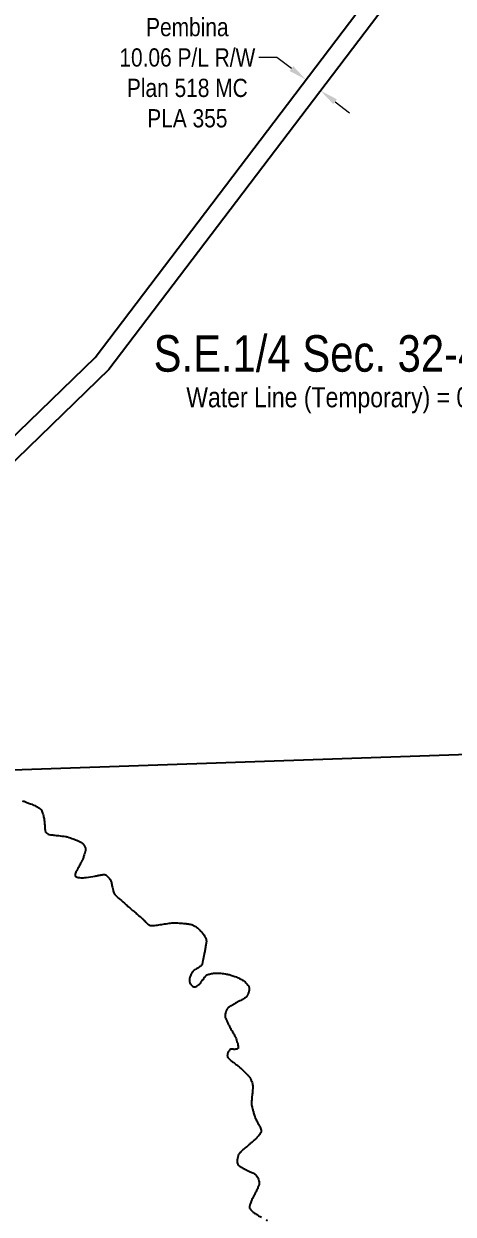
# Model space of a CAD drawing. Extents: x 643442 to 651909, y 5835058 to 5841090.
# Drawn here: x 646919 to 647154, y 5835742 to 5836394 of the extents above; entities that cross this region are included whole.
import ezdxf
from ezdxf.enums import TextEntityAlignment as Align

# ---------------------------------------------------------------- set-up
doc = ezdxf.new("R2010")
doc.units = 0
doc.header["$LTSCALE"] = 5
doc.header["$PDSIZE"] = 0.5
doc.layers.get('Defpoints').update_dxf_attribs({"color": 9})
for name, color, linetype in [('C-SYMBOL', 7, 'Continuous'), ('F-RW', 190, 'Continuous'), ('L-AREAREQUIRED', 7, 'Continuous'), ('L-SEC', 7, 'Continuous'), ('T-CREEK', 160, 'Continuous')]:
    doc.layers.add(name, color=color, linetype=linetype)
doc.layers.add('F-RW-T', color=190, linetype='Continuous', lineweight=9)
doc.styles.add('100L', font='ARIALN.TTF', dxfattribs={"height": 11})
doc.styles.add('175L', font='ARIALN.TTF', dxfattribs={"height": 20})
doc.styles.add('80CG', font='ARIALN.TTF', dxfattribs={"height": 10})
doc.dimstyles.new('Compass 5 000', dxfattribs={"dimscale": 5, "dimtxt": 9, "dimasz": 2, "dimexe": 0.2, "dimexo": 0.0625, "dimgap": 0.5, "dimtad": 0, "dimtih": 1, "dimtoh": 1, "dimzin": 0, "dimdsep": 46, "dimtxsty": '80CG', "dimcen": 0.1, "dimse1": 1, "dimse2": 1, "dimclrd": 256, "dimclrt": 256, "dimaunit": 1, "dimadec": 4, "dimazin": 0, "dimtfac": 0.06, "dimtofl": 0, "dimtmove": 0, "dimatfit": 1, "dimfxl": 0.2, "dimtolj": 1, "dimtzin": 0, "dimlwd": -1, "dimarcsym": 0})

# ---------------------------------------------------------------- blocks, each defined once
blk = doc.blocks.new('*D438')
at = {"layer": 'Defpoints', "color": 0, "transparency": 16777216}
for p in [(647073.69, 5836363.88), (647076.3, 5836367.32), (647084.28, 5836361.26)]:
    blk.add_point(p, dxfattribs=at)
at = {"layer": 'F-RW-T', "transparency": 16777216}
for p, q in [((647057.76, 5836375.97), (647047.76, 5836375.97)), ((647065.73, 5836369.93), (647057.76, 5836375.97)), ((647089.64, 5836351.79), (647097.61, 5836345.74))]:
    blk.add_line(p, q, dxfattribs=at)
for points in [[(647066.73, 5836371.25), (647064.72, 5836368.6), (647073.69, 5836363.88)], [(647090.65, 5836353.11), (647088.63, 5836350.46), (647081.67, 5836357.83)]]:
    blk.add_solid(points, dxfattribs=at)
at = {"layer": 'F-RW-T', "transparency": 16777216, "insert": (647008.67, 5836375.97), "char_height": 10, "attachment_point": 5, "style": '80CG'}
blk.add_mtext('\\A1;\\PPembina\\P10.06 P/L R/W\\PPlan 518 MC\\PPLA 355', dxfattribs=at)

msp = doc.modelspace()

# ---------------------------------------------------------------- linework, layer by layer
at = {"layer": 'F-RW', "flags": 128}
for points in [[(646729.367, 5835772.182), (646742.934, 5835825.34), (646751.862, 5835860.507), (646760.835, 5835895.771), (646774.278, 5835948.591), (646782.503, 5835981.095), (646803.196, 5836061.368), (646820.128, 5836077.846), (646958.125, 5836211.537), (647210.925, 5836544.788)], [(647221.698, 5836542.368), (646965.663, 5836204.944), (646820.432, 5836064.086), (646812.228, 5836056.13), (646792.968, 5835981.452), (646792.245, 5835978.499), (646775.385, 5835912.201), (646761.957, 5835859.402), (646761.606, 5835858.029), (646753.003, 5835824.175), (646744.113, 5835789.093), (646730.559, 5835736.078)]]:
    msp.add_lwpolyline(points, dxfattribs=at)
at = {"layer": 'L-SEC', "flags": 128}
msp.add_lwpolyline([(646822.238, 5835982.449), (647625.151, 5836009.929)], dxfattribs=at)
at = {"layer": 'T-CREEK', "flags": 128}
for points in [[(646918.347, 5835968.587, 0.0001074), (646919.979, 5835967.955, -0.0000309), (646921.61, 5835967.322, -0.0001749), (646922.722, 5835966.891, -0.0001518), (646924.002, 5835966.393, -0.0127094), (646924.594, 5835966.145, -0.0071553), (646925.627, 5835965.663, -0.0158061), (646926.508, 5835965.202, -0.0155676), (646927.371, 5835964.679, -0.0097382), (646927.778, 5835964.403, -0.0158004), (646928.021, 5835964.22, -0.0204184), (646928.257, 5835964.013, -0.0294421), (646928.406, 5835963.854, -0.0197582), (646928.489, 5835963.745, -0.0134582), (646928.601, 5835963.578, -0.024854), (646928.707, 5835963.388, -0.0084708), (646928.981, 5835962.812, -0.0272911), (646929.375, 5835961.802, -0.0194734), (646929.793, 5835960.342, -0.0210178), (646930.227, 5835958.182, -0.0236365), (646930.439, 5835956.235, -0.0011426), (646930.503, 5835955.154, 0.001699), (646930.547, 5835954.427, 0.0007852), (646930.621, 5835953.293, 0.0024809), (646930.646, 5835952.935, 0.0200743), (646930.667, 5835952.759, 0.0056475), (646930.773, 5835952.138, 0.0213944), (646930.841, 5835951.835, 0.0185928), (646930.947, 5835951.495, 0.0879644), (646931.052, 5835951.31, 0.0356804), (646931.411, 5835950.933, 0.0831803), (646932.357, 5835950.324, 0.0712867), (646933.622, 5835949.983, 0.0024098), (646935.47, 5835949.767, -0.0017469), (646938.019, 5835949.473, -0.0005022), (646941.913, 5835949.006, -0.005075), (646942.297, 5835948.955, -0.0455669), (646943.039, 5835948.78, -0.0104336), (646946.169, 5835947.66, -0.0012185), (646947.885, 5835947, -0.0089444), (646948.117, 5835946.905, -0.0025336), (646948.435, 5835946.767, -0.0014501), (646948.988, 5835946.521, -0.005795), (646949.243, 5835946.403, -0.0021625), (646949.921, 5835946.077, -0.0403164), (646950.559, 5835945.7, -0.0290021), (646951.364, 5835945.059, -0.0509737), (646951.868, 5835944.506, -0.0403871), (646952.365, 5835943.706, -0.0385083), (646952.71, 5835942.888, -0.0575631), (646952.832, 5835942.305, -0.0297106), (646952.855, 5835941.591, -0.0497651), (646952.8, 5835941.167, -0.0029447), (646952.68, 5835940.659, -0.0067167), (646952.623, 5835940.437, -0.0010017), (646952.514, 5835940.037, -0.0024324), (646952.468, 5835939.872, -0.0075768), (646952.402, 5835939.655, -0.0012922), (646951.994, 5835938.388, -0.0077452), (646951.39, 5835936.623, -0.0190475), (646951.106, 5835935.919, -0.0166727), (646950.93, 5835935.557, -0.002572), (646949.696, 5835933.261, -0.0094771), (646948.669, 5835931.456, 0.0112795), (646947.812, 5835929.936, 0.0413391), (646947.387, 5835928.955, 0.049029), (646947.183, 5835928.076, 0.0432067), (646947.165, 5835927.655, 0.0888326), (646947.21, 5835927.454, 0.0496242), (646947.281, 5835927.323, 0.042023), (646947.391, 5835927.186, 0.0594039), (646947.54, 5835927.064, 0.0246001), (646947.941, 5835926.834, 0.0689696), (646948.804, 5835926.535, 0.0438892), (646950.227, 5835926.38, 0.0339153), (646953.205, 5835926.521, 0.0205904), (646958.052, 5835927.285, 0.0014039), (646959.907, 5835927.661, -0.0041229), (646960.54, 5835927.786, -0.0010434), (646961.336, 5835927.934, -0.0026255), (646961.652, 5835927.991, -0.0133094), (646961.979, 5835928.039, -0.0062139), (646962.684, 5835928.114, -0.0165415), (646963.04, 5835928.136, -0.0223453), (646963.304, 5835928.131, -0.0496416), (646963.431, 5835928.11, -0.0233458), (646963.692, 5835928.028, -0.0555493), (646963.971, 5835927.888, -0.0223318), (646964.603, 5835927.436, -0.0402141), (646965.315, 5835926.779, -0.036462), (646965.981, 5835925.944, -0.039196), (646966.695, 5835924.699, -0.0549396), (646967.031, 5835923.729, -0.001319), (646967.266, 5835922.68, 0.0013374), (646967.498, 5835921.644, 0.0003549), (646967.794, 5835920.344, 0.0006709), (646967.952, 5835919.657, 0.0298554), (646968.26, 5835918.616, 0.032401), (646968.66, 5835917.699, 0.0125208), (646968.813, 5835917.42, 0.0268268), (646968.894, 5835917.296, 0.0262686), (646969.121, 5835917.018, 0.0162109), (646969.527, 5835916.601, 0.0055241), (646970.463, 5835915.718, 0.0045146), (646971.63, 5835914.661, 0.0013829), (646975.11, 5835911.582, 0.0023664), (646977.156, 5835909.798, 0.0002187), (646978.457, 5835908.677, 0.0021078), (646978.592, 5835908.562, 0.0000193), (646979.476, 5835907.813, -0.0000179), (646980.361, 5835907.063, 0.0000195), (646981.462, 5835906.13, 0.0000468), (646981.921, 5835905.742, -0.0002039), (646982.386, 5835905.347, -0.0000656), (646983.831, 5835904.121, -0.0008137), (646984.037, 5835903.946, -0.0011519), (646984.182, 5835903.821, -0.0126872), (646984.255, 5835903.755, -0.0036707), (646984.5, 5835903.518, -0.0118159), (646985.117, 5835902.882, 0.0095675), (646985.876, 5835902.092, 0.0011632), (646986.065, 5835901.903, 0.000419), (646986.591, 5835901.382, 0.0050329), (646986.898, 5835901.085, 0.004722), (646987.232, 5835900.774, 0.0711164), (646987.399, 5835900.66, 0.0244407), (646987.937, 5835900.427, 0.0687287), (646989.204, 5835900.141, 0.0589128), (646990.717, 5835900.191, 0.0000335), (646992.321, 5835900.435, 0.0000174), (646995.41, 5835900.905, 0.0000452), (646998.724, 5835901.41, -0.0001082), (647000.107, 5835901.62, -0.0447256), (647001.323, 5835901.695, -0.0137807), (647005.266, 5835901.476, -0.0026694), (647007.707, 5835901.259, -0.0101182), (647008.349, 5835901.185, -0.0042768), (647009.322, 5835901.046, -0.0060578), (647010.006, 5835900.933, -0.0067882), (647010.381, 5835900.861, -0.0063675), (647010.779, 5835900.774, -0.0279745), (647011.14, 5835900.668, -0.0151749), (647011.785, 5835900.418, -0.0266497), (647012.466, 5835900.085, -0.0217584), (647013.257, 5835899.6, -0.0164521), (647013.842, 5835899.175, -0.0144912), (647014.475, 5835898.654, -0.0199918), (647015.196, 5835897.971, -0.0115102), (647016.369, 5835896.711, -0.0183923), (647017.478, 5835895.367, -0.0272471), (647018.14, 5835894.396, -0.0242358), (647018.521, 5835893.691, -0.0279962), (647018.786, 5835893.05, -0.0242056), (647018.999, 5835892.328, -0.0403206), (647019.07, 5835891.881, -0.0150233), (647019.089, 5835891.474, -0.0338339), (647019.08, 5835891.293, -0.0060068), (647019.019, 5835890.826, -0.0053523), (647018.938, 5835890.304, -0.0004019), (647018.826, 5835889.625, -0.0017668), (647018.8, 5835889.471, -0.0017569), (647018.559, 5835888.118, -0.001116), (647018.169, 5835885.989, -0.0002491), (647017.945, 5835884.787, -0.0011237), (647017.894, 5835884.521, -0.0007398), (647017.854, 5835884.315, -0.0001715), (647017.682, 5835883.428, -0.0010343), (647017.33, 5835881.648, -0.0012409), (647017.03, 5835880.165, -0.0025182), (647016.988, 5835879.964, -0.0007533), (647016.842, 5835879.292, -0.0083707), (647016.769, 5835878.981, -0.011924), (647016.708, 5835878.765, -0.0574857), (647016.68, 5835878.701, -0.0162523), (647016.55, 5835878.492, -0.0604079), (647016.09, 5835877.959, -0.0505161), (647015.414, 5835877.458, -0.0026025), (647014.767, 5835877.078, 0.0019531), (647013.905, 5835876.572, 0.0011249), (647012.902, 5835875.976, 0.0026217), (647012.473, 5835875.717, 0.0713171), (647012.112, 5835875.419, 0.0302108), (647011.423, 5835874.56, 0.026395), (647010.822, 5835873.609, 0.0288549), (647010.372, 5835872.683, 0.0176082), (647010.084, 5835871.918, 0.0223397), (647009.905, 5835871.298, 0.0285075), (647009.792, 5835870.671, 0.0335493), (647009.763, 5835870.13, 0.0407008), (647009.799, 5835869.746, 0.0274154), (647009.93, 5835869.188, 0.0490102), (647010.123, 5835868.709, 0.027021), (647010.599, 5835867.904, 0.0608311), (647011.229, 5835867.172, 0.0748729), (647011.883, 5835866.735, 0.0738865), (647012.507, 5835866.547, 0.1018207), (647012.981, 5835866.575, 0.0385179), (647013.357, 5835866.707, 0.0299188), (647013.812, 5835866.941, 0.0373525), (647015.002, 5835867.771, 0.0559319), (647015.681, 5835868.464, 0.0117686), (647016.323, 5835869.326, -0.007646), (647017.299, 5835870.661, -0.0045488), (647018.161, 5835871.781, -0.0069527), (647018.741, 5835872.5, -0.1072315), (647019.468, 5835873.07, -0.050679), (647021.288, 5835873.733, -0.0447637), (647023.628, 5835874.107, -0.0384602), (647026.385, 5835874.086, -0.0158251), (647029.198, 5835873.758, -0.0236958), (647031.053, 5835873.391, -0.0181148), (647033.08, 5835872.81, -0.0158685), (647035.343, 5835871.992, -0.0274436), (647037.919, 5835870.8, -0.0365528), (647039.725, 5835869.665, -0.0295787), (647040.799, 5835868.772, -0.038213), (647041.529, 5835867.975, -0.0328294), (647042.142, 5835867.078, -0.051263), (647042.433, 5835866.446, -0.0283825), (647042.591, 5835865.882, -0.0512829), (647042.627, 5835865.559, -0.0262623), (647042.61, 5835865.143, -0.0237617), (647042.545, 5835864.687, -0.0182362), (647042.449, 5835864.269, -0.0094611), (647042.22, 5835863.475, -0.0316229), (647041.75, 5835862.241, -0.0432246), (647041.275, 5835861.398, -0.0346668), (647040.878, 5835860.895, -0.0592913), (647040.594, 5835860.649, -0.0159845), (647040.058, 5835860.31, -0.0082352), (647038.985, 5835859.702, -0.0069859), (647037.001, 5835858.656, 0.0088962), (647035.447, 5835857.829, 0.0079149), (647033.643, 5835856.79, 0.0073391), (647031.733, 5835855.611, 0.0092902), (647031.306, 5835855.328, 0.0104678), (647030.938, 5835855.062, 0.0638101), (647030.63, 5835854.761, 0.040701), (647030.257, 5835854.2, 0.0492322), (647029.899, 5835853.373, 0.0324762), (647029.569, 5835852.05, 0.010697), (647029.409, 5835851.049, 0.0310647), (647029.383, 5835850.701, 0.0173859), (647029.39, 5835850.373, 0.0257786), (647029.414, 5835850.153, 0.0345949), (647029.489, 5835849.832, 0.0153688), (647029.728, 5835849.13, 0.0178348), (647030.428, 5835847.453, 0.0169802), (647031.283, 5835845.747, 0.005506), (647032.294, 5835843.939, -0.00473), (647033.474, 5835841.837, -0.0026155), (647034.534, 5835839.881, -0.0057192), (647035.004, 5835838.979, -0.0273315), (647035.359, 5835838.171, -0.0152434), (647035.87, 5835836.674, -0.0149826), (647036.257, 5835835.268, -0.0181389), (647036.498, 5835834.087, -0.0118896), (647036.579, 5835833.525, -0.0224166), (647036.601, 5835833.224, -0.0387287), (647036.593, 5835833.056, -0.0500213), (647036.564, 5835832.929, -0.1127066), (647036.526, 5835832.868, -0.0341141), (647036.352, 5835832.713, -0.1025665), (647035.794, 5835832.44, -0.0560365), (647034.676, 5835832.284, -0.0481511), (647033.803, 5835832.345, 0.0539579), (647033.023, 5835832.39, 0.0272242), (647032.365, 5835832.321, 0.08355), (647032.159, 5835832.252, 0.0654935), (647031.94, 5835832.095, 0.0456167), (647031.684, 5835831.806, 0.0134925), (647031.349, 5835831.325, 0.0260137), (647031.196, 5835831.062, 0.0046397), (647031.017, 5835830.708, 0.0093503), (647030.933, 5835830.53, 0.0063442), (647030.881, 5835830.409, 0.0041284), (647030.804, 5835830.22, 0.0326509), (647030.705, 5835829.916, 0.0234568), (647030.617, 5835829.481, 0.0314675), (647030.582, 5835829.109, 0.0334226), (647030.596, 5835828.757, 0.0186363), (647030.631, 5835828.512, 0.0265842), (647030.671, 5835828.343, 0.0261239), (647030.726, 5835828.185, 0.023805), (647030.804, 5835828.019, 0.0380708), (647030.927, 5835827.823, 0.0200935), (647031.203, 5835827.481, 0.0236611), (647031.867, 5835826.79, 0.0204998), (647032.7, 5835826.063, 0.0054372), (647034.039, 5835825.012, -0.0045661), (647035.636, 5835823.764, -0.0013894), (647037.462, 5835822.301, -0.0054949), (647037.919, 5835821.924, -0.0143885), (647038.65, 5835821.272, -0.0064945), (647040.206, 5835819.76, -0.0019693), (647041.49, 5835818.47, -0.0061183), (647041.897, 5835818.048, -0.0017684), (647042.174, 5835817.751, -0.0018029), (647042.444, 5835817.458, -0.0055067), (647042.639, 5835817.24, -0.0054107), (647042.832, 5835817.015, -0.027611), (647042.92, 5835816.897, -0.0099552), (647043.138, 5835816.554, -0.0298599), (647043.323, 5835816.203, -0.011315), (647043.735, 5835815.241, -0.0265829), (647044.143, 5835814.045, -0.0283317), (647044.401, 5835812.888, -0.0270068), (647044.546, 5835811.554, -0.0372569), (647044.526, 5835810.581, -0.0009881), (647044.411, 5835809.398, -0.0011166), (647044.305, 5835808.351, -0.0008304), (647044.158, 5835806.955, 0.0009369), (647044.028, 5835805.717, 0.0107644), (647043.857, 5835803.609, 0.0185576), (647043.829, 5835802.382, 0.007369), (647043.839, 5835802.047, 0.0246951), (647043.848, 5835801.947, 0.0097457), (647043.87, 5835801.814, 0.0070601), (647043.906, 5835801.631, 0.0068326), (647044.027, 5835801.102, 0.0037289), (647044.268, 5835800.136, 0.0031974), (647044.404, 5835799.622, 0.0009791), (647044.862, 5835797.946, 0.0070971), (647045.476, 5835795.837, 0.0221834), (647045.712, 5835795.175, 0.0172661), (647045.863, 5835794.837, 0.0025955), (647046.956, 5835792.632, 0.0085548), (647047.837, 5835790.951, -0.0104829), (647048.55, 5835789.577, -0.0423436), (647048.964, 5835788.521, -0.0540738), (647049.123, 5835787.647, -0.0278728), (647049.13, 5835787.221, -0.0676936), (647049.1, 5835787.048, -0.0174021), (647049.034, 5835786.866, -0.0229077), (647048.974, 5835786.731, -0.0139939), (647048.9, 5835786.596, -0.0064113), (647048.728, 5835786.309, -0.0292978), (647048.152, 5835785.487, -0.020089), (647047.199, 5835784.376, -0.0132516), (647045.746, 5835782.897, -0.0146112), (647044.356, 5835781.631, -0.0000415), (647042.953, 5835780.425, -0.0001131), (647042.437, 5835779.983, -0.0001072), (647041.023, 5835778.77, 0.000226), (647040.351, 5835778.194, 0.0039649), (647040.214, 5835778.074, 0.0003827), (647038.799, 5835776.817, 0.0046771), (647038.042, 5835776.132, 0.0054955), (647037.411, 5835775.536, 0.05028), (647037.202, 5835775.29, 0.0201903), (647036.775, 5835774.611, 0.0585403), (647036.491, 5835773.946, 0.0264075), (647036.118, 5835772.391, 0.0518765), (647035.993, 5835770.796, 0.0791995), (647036.185, 5835769.761, 0.0612193), (647036.616, 5835768.899, 0.0902347), (647037.072, 5835768.425, 0.0110743), (647037.687, 5835768.002, 0.0141646), (647038.184, 5835767.696, 0.0060097), (647039.905, 5835766.729, 0.0159724), (647040.567, 5835766.394, 0.007078), (647041.517, 5835765.968, -0.0040616), (647043.176, 5835765.236, -0.0039219), (647044.037, 5835764.839, -0.0033632), (647045.034, 5835764.362, -0.0732016), (647045.853, 5835763.803, -0.0525243), (647046.762, 5835762.767, -0.0515957), (647047.436, 5835761.569, -0.0471628), (647047.902, 5835760.14, -0.0142052), (647048.103, 5835759.107, -0.0511006), (647048.121, 5835758.815, -0.014984), (647048.102, 5835758.546, -0.0364888), (647048.083, 5835758.436, -0.0275542), (647047.983, 5835758.114, -0.0123633), (647047.704, 5835757.418, -0.0049337), (647047.045, 5835755.924, -0.0068049), (647046.542, 5835754.853, -0.0058429), (647045.637, 5835753.046, 0.0057129), (647044.712, 5835751.198, 0.0023453), (647044.098, 5835749.922, 0.0056984), (647043.854, 5835749.393, 0.0108848), (647043.613, 5835748.822, 0.0074496), (647043.292, 5835747.976, 0.005505), (647042.958, 5835747.023, 0.0109049), (647042.806, 5835746.536, 0.0013758), (647042.774, 5835746.426, 0.0012853), (647042.741, 5835746.308, 0.0091636), (647042.715, 5835746.206, 0.0049856), (647042.672, 5835746.019, 0.0663309), (647042.661, 5835745.884, 0.0309759), (647042.693, 5835745.595, 0.067321), (647042.779, 5835745.326, 0.0312391), (647043.073, 5835744.795, 0.0422713), (647043.624, 5835744.074, 0.0388801), (647044.342, 5835743.396, 0.0223005), (647045.87, 5835742.274, 0.0193063), (647047.735, 5835741.128, -0.000029), (647049.247, 5835740.278, -0.0001851)], [(647080.782, 5835599.233, 0.0000019), (647084.526, 5835598.864, 0.0000887)], [(647051.884, 5835738.796, -0.0000162), (647052.527, 5835738.434, -0.0000172)]]:
    msp.add_lwpolyline(points, format="xyb", dxfattribs=at)

# ---------------------------------------------------------------- texts
at = {"layer": 'C-SYMBOL', "color": 3, "style": '175L'}
msp.add_text('S.E.1/4 Sec. 32-42-6-W.5M.', height=20, dxfattribs=at).set_placement((647133.422, 5836197.791), align=Align.BOTTOM_CENTER)
at = {"layer": 'L-AREAREQUIRED', "color": 5, "style": '100L'}
msp.add_text('Water Line (Temporary) = 0.539 ha  1.33 Ac.', height=10.99669, dxfattribs=at).set_placement((647133.264, 5836180.983), align=Align.BOTTOM_CENTER)

# ---------------------------------------------------------------- dimensions: what is measured, and where the dimension line sits
at = {"layer": 'F-RW-T', "color": 3}
dim = msp.add_aligned_dim(p1=(647084.277, 5836361.265), p2=(647076.298, 5836367.318), distance=4.311, text='\\PPembina\\P10.06 P/L R/W\\PPlan 518 MC\\PPLA 355', dimstyle='Compass 5 000', dxfattribs=at)
dim.commit()
dim.dimension.update_dxf_attribs({"geometry": '*D438', "text_midpoint": (647008.673, 5836375.971)})

doc.saveas('drawing.dxf')
